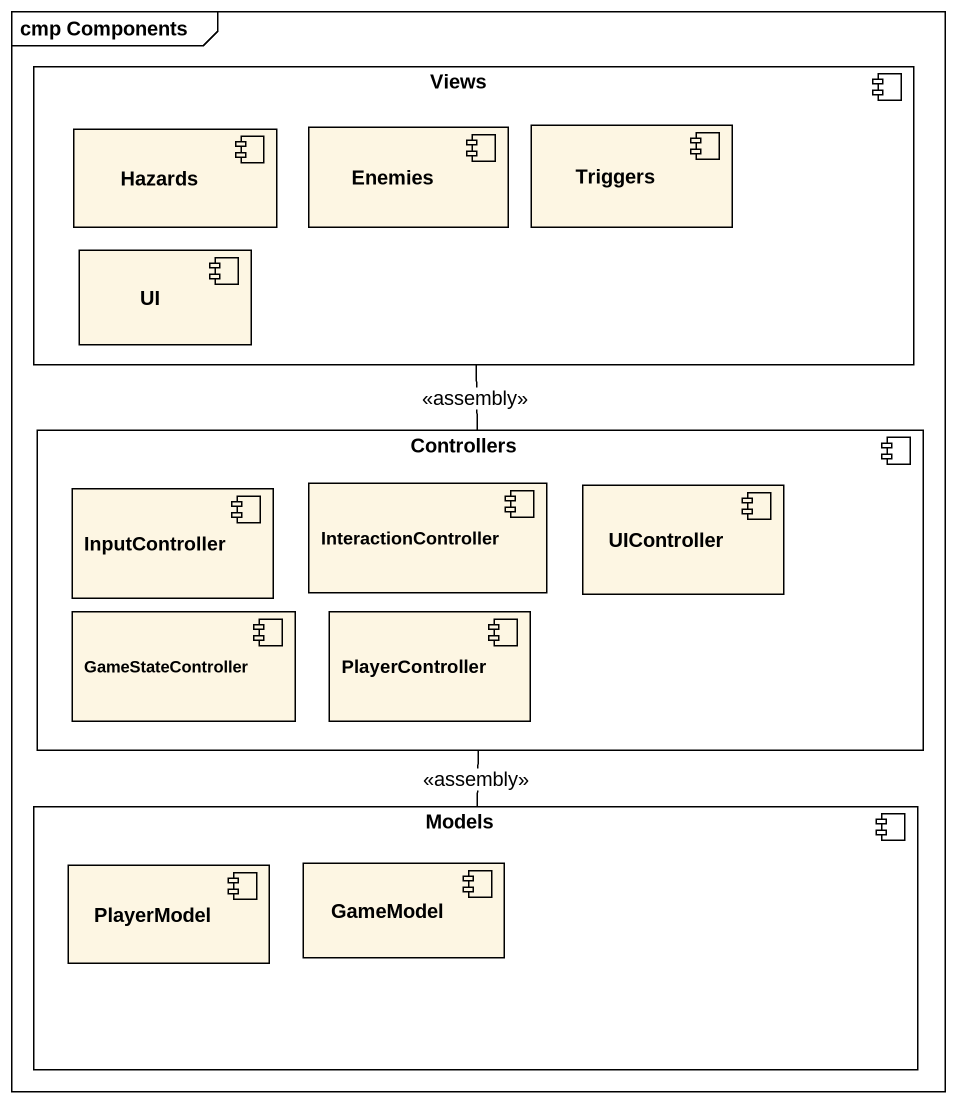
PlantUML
@startuml
mainframe cmp Components
component Views {
  component Enemies
  component Triggers
  component Hazards
  component UI
}
component Controllers {
  component InputController
  component InteractionController
  component UIController
  component GameStateController
  component PlayerController
}
component Models {
  component PlayerModel
  component GameModel
}
Views -- Controllers : <<assembly>>
Controllers -- Models : <<assembly>>
@enduml
